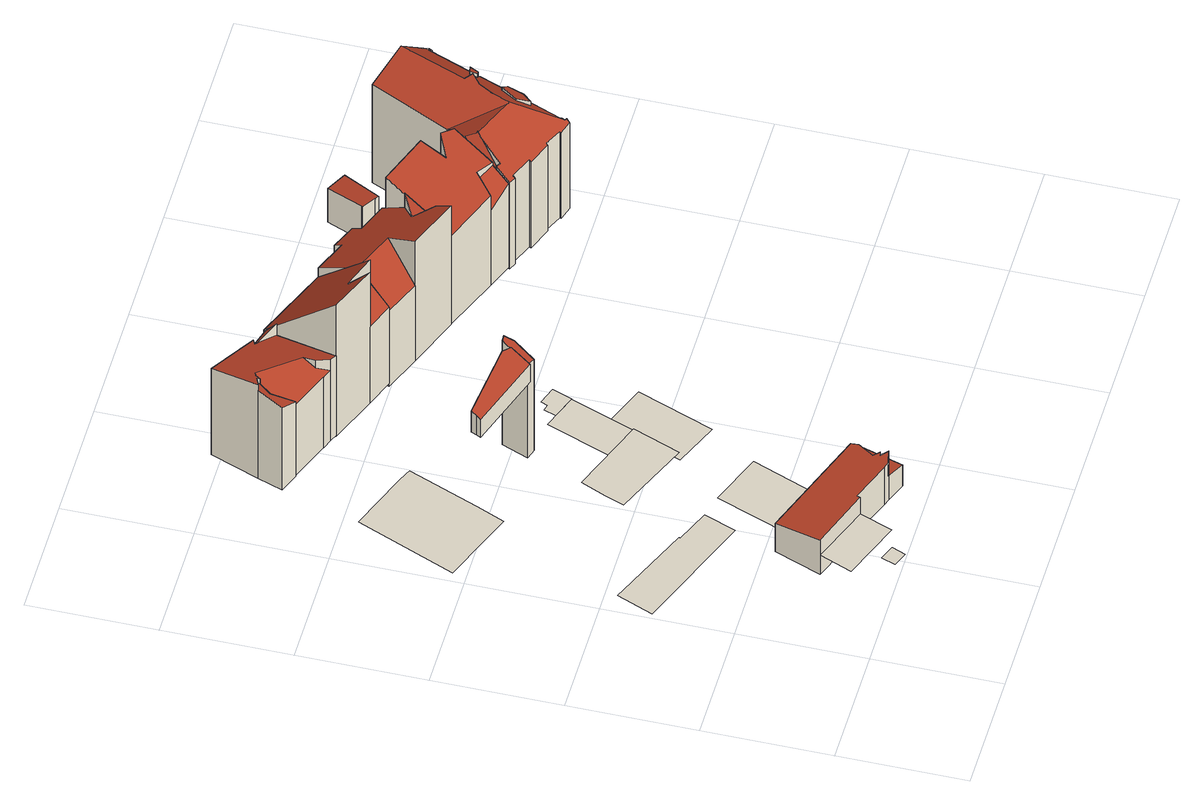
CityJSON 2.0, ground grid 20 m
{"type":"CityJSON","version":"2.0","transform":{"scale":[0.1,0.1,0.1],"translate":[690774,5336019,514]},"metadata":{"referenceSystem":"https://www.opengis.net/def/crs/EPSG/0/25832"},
"CityObjects":{
"building1":{"type":"Building","attributes":{"area_m2":55.53,"max_x":690797.88,"max_y":5336030,"min_x":690786.38,"min_y":5336021.5,"rf_extrusion_mode":"skip","rf_force_lod11":false,"rf_h_ground":518.7,"rf_h_pc_98p":0,"rf_h_roof_50p":0,"rf_h_roof_70p":0,"rf_h_roof_max":0,"rf_h_roof_min":0,"rf_is_glass_roof":false,"rf_nodata_frac":0.977,"rf_nodata_r":0,"rf_pc_select":"_HIGHEST_YET_INSUFFICIENT_COVERAGE","rf_pc_year":2026,"rf_pointcloud_unusable":true,"rf_pt_density":11.2,"rf_roof_planes":0,"rf_roof_type":"no points","rf_success":true,"rf_t_run":7,"source_file":"690_5336.gml"},"geometry":[{"type":"MultiSurface","lod":"0","boundaries":[[[0,1,2,3]]]}]},
"building2":{"type":"Building","attributes":{"area_m2":118.25,"max_x":690795.81,"max_y":5336057,"min_x":690774.81,"min_y":5336044,"rf_extrusion_mode":"skip","rf_force_lod11":false,"rf_h_ground":514.73,"rf_h_pc_98p":0,"rf_h_roof_50p":0,"rf_h_roof_70p":0,"rf_h_roof_max":0,"rf_h_roof_min":0,"rf_is_glass_roof":false,"rf_nodata_frac":1,"rf_nodata_r":0,"rf_pc_select":"_HIGHEST_YET_INSUFFICIENT_COVERAGE","rf_pc_year":0,"rf_pointcloud_unusable":true,"rf_pt_density":0,"rf_roof_planes":0,"rf_roof_type":"no points","rf_success":true,"rf_t_run":0,"source_file":"690_5336.gml"},"geometry":[{"type":"MultiSurface","lod":"0","boundaries":[[[4,5,6,7,8,9,10]]]}]},
"building3":{"type":"Building","attributes":{"area_m2":5.8,"max_x":690795.94,"max_y":5336022.5,"min_x":690792.81,"min_y":5336019,"rf_extrusion_mode":"skip","rf_force_lod11":false,"rf_h_ground":515.04,"rf_h_pc_98p":0,"rf_h_roof_50p":0,"rf_h_roof_70p":0,"rf_h_roof_max":0,"rf_h_roof_min":0,"rf_is_glass_roof":false,"rf_nodata_frac":0.25,"rf_nodata_r":0,"rf_pc_select":"_HIGHEST_YET_INSUFFICIENT_COVERAGE","rf_pc_year":2026,"rf_pointcloud_unusable":true,"rf_pt_density":12.44,"rf_roof_planes":0,"rf_roof_type":"no points","rf_success":true,"rf_t_run":4,"source_file":"690_5336.gml"},"geometry":[{"type":"MultiSurface","lod":"0","boundaries":[[[11,12,13,14]]]}]},
"building4":{"type":"Building","attributes":{"area_m2":101.1,"max_x":690793.38,"max_y":5336063.5,"min_x":690778.38,"min_y":5336051.5,"rf_extrusion_mode":"skip","rf_force_lod11":false,"rf_h_ground":532.24,"rf_h_pc_98p":0,"rf_h_roof_50p":0,"rf_h_roof_70p":0,"rf_h_roof_max":0,"rf_h_roof_min":0,"rf_is_glass_roof":false,"rf_nodata_frac":1,"rf_nodata_r":0,"rf_pc_select":"_HIGHEST_YET_INSUFFICIENT_COVERAGE","rf_pc_year":0,"rf_pointcloud_unusable":true,"rf_pt_density":0,"rf_roof_planes":0,"rf_roof_type":"no points","rf_success":true,"rf_t_run":0,"source_file":"690_5336.gml"},"geometry":[{"type":"MultiSurface","lod":"0","boundaries":[[[15,16,17,18,19]]]}]},
"building5":{"type":"Building","attributes":{"area_m2":160.46,"max_x":690811.12,"max_y":5336037.5,"min_x":690788.38,"min_y":5336023,"rf_extrusion_mode":"standard","rf_force_lod11":false,"rf_h_ground":514.7,"rf_h_pc_98p":0,"rf_h_roof_50p":521.59,"rf_h_roof_70p":521.95,"rf_h_roof_max":522.37,"rf_h_roof_min":518.47,"rf_h_roof_ridge":522.36,"rf_is_glass_roof":false,"rf_nodata_frac":0.54,"rf_nodata_r":0,"rf_pc_select":"_HIGHEST_YET_INSUFFICIENT_COVERAGE","rf_pc_year":2026,"rf_pointcloud_unusable":false,"rf_pt_density":106.25,"rf_ridgelines":3,"rf_rmse_lod22":0.296,"rf_roof_planes":8,"rf_roof_type":"slanted","rf_success":true,"rf_t_run":80,"rf_volume_lod22":1036.14,"source_file":"690_5336.gml"},"children":["building5-1"]},
"building5-1":{"type":"BuildingPart","parents":["building5"],"geometry":[{"type":"Solid","lod":"2.2","boundaries":[[[[20,21,22,23,24,25,26,27,28]],[[29,21,20,30]],[[30,20,28,31]],[[31,28,27,32]],[[33,34,35,36]],[[36,35,37,38]],[[32,27,26,39]],[[38,37,40,41]],[[42,43,22,21,29]],[[44,24,23,45]],[[39,26,25,46,47]],[[46,25,24,44]],[[48,49,50,51]],[[47,46,49,48]],[[45,23,22,43]],[[41,40,43,42]],[[51,50,34,33]],[[34,50,49,46,44,45,43,40,37,35]],[[51,33,36,38,41,42,29,30,31,32,39,47,48]]]],"semantics":{"surfaces":[{"type":"GroundSurface"},{"type":"WallSurface","on_footprint_edge":true},{"type":"WallSurface","on_footprint_edge":false},{"type":"RoofSurface","rf_azimuth":83.63,"rf_h_roof_50p":518.92,"rf_h_roof_70p":519.06,"rf_h_roof_max":522.29,"rf_h_roof_min":518.37,"rf_slope":10.63},{"type":"RoofSurface","rf_azimuth":5.07,"rf_h_roof_50p":521.42,"rf_h_roof_70p":521.66,"rf_h_roof_max":522.31,"rf_h_roof_min":520.46,"rf_slope":9.23}],"values":[[0,1,1,1,2,2,1,2,1,1,1,1,2,2,1,2,2,3,4]]}}]},
"building6":{"type":"Building","attributes":{"area_m2":212.73,"max_x":690792.81,"max_y":5336096.5,"min_x":690774.56,"min_y":5336076.5,"rf_extrusion_mode":"standard","rf_force_lod11":false,"rf_h_ground":515.73,"rf_h_pc_98p":0,"rf_h_roof_50p":534.65,"rf_h_roof_70p":534.79,"rf_h_roof_max":535.03,"rf_h_roof_min":530.95,"rf_is_glass_roof":false,"rf_nodata_frac":0.582,"rf_nodata_r":0,"rf_pc_select":"_HIGHEST_YET_INSUFFICIENT_COVERAGE","rf_pc_year":2026,"rf_pointcloud_unusable":false,"rf_pt_density":7.04,"rf_ridgelines":0,"rf_rmse_lod22":0,"rf_roof_planes":2,"rf_roof_type":"slanted","rf_success":true,"rf_t_run":21,"rf_volume_lod22":0,"source_file":"690_5336.gml"},"geometry":[{"type":"MultiSurface","lod":"0","boundaries":[[[52,53,54,55,56,57,58,59]]]}]},
"building7":{"type":"Building","attributes":{"area_m2":65.28,"max_x":690797.19,"max_y":5336071,"min_x":690787.69,"min_y":5336059,"rf_extrusion_mode":"skip","rf_force_lod11":false,"rf_h_ground":531.93,"rf_h_pc_98p":0,"rf_h_roof_50p":0,"rf_h_roof_70p":0,"rf_h_roof_max":0,"rf_h_roof_min":0,"rf_is_glass_roof":false,"rf_nodata_frac":0.969,"rf_nodata_r":0,"rf_pc_select":"_HIGHEST_YET_INSUFFICIENT_COVERAGE","rf_pc_year":2026,"rf_pointcloud_unusable":true,"rf_pt_density":4.5,"rf_roof_planes":0,"rf_roof_type":"no points","rf_success":true,"rf_t_run":6,"source_file":"690_5336.gml"},"geometry":[{"type":"MultiSurface","lod":"0","boundaries":[[[60,61,62,63]]]}]},
"building8":{"type":"Building","attributes":{"area_m2":98.35,"max_x":690802.12,"max_y":5336063,"min_x":690790.44,"min_y":5336048.5,"rf_extrusion_mode":"skip","rf_force_lod11":false,"rf_h_ground":530.83,"rf_h_pc_98p":0,"rf_h_roof_50p":0,"rf_h_roof_70p":0,"rf_h_roof_max":0,"rf_h_roof_min":0,"rf_is_glass_roof":false,"rf_nodata_frac":0.954,"rf_nodata_r":0,"rf_pc_select":"_HIGHEST_YET_INSUFFICIENT_COVERAGE","rf_pc_year":2026,"rf_pointcloud_unusable":true,"rf_pt_density":10.67,"rf_roof_planes":0,"rf_roof_type":"no points","rf_success":true,"rf_t_run":1,"source_file":"690_5336.gml"},"geometry":[{"type":"MultiSurface","lod":"0","boundaries":[[[64,65,66,67]]]}]},
"building9":{"type":"Building","attributes":{"area_m2":113.41,"max_x":690807.62,"max_y":5336048,"min_x":690794.75,"min_y":5336033,"rf_extrusion_mode":"standard","rf_force_lod11":false,"rf_h_ground":514.87,"rf_h_pc_98p":0,"rf_h_roof_50p":518.58,"rf_h_roof_70p":518.62,"rf_h_roof_max":518.8,"rf_h_roof_min":518.42,"rf_is_glass_roof":false,"rf_nodata_frac":0.562,"rf_nodata_r":0,"rf_pc_select":"_HIGHEST_YET_INSUFFICIENT_COVERAGE","rf_pc_year":2026,"rf_pointcloud_unusable":false,"rf_pt_density":38.87,"rf_ridgelines":0,"rf_rmse_lod22":0,"rf_roof_planes":2,"rf_roof_type":"slanted","rf_success":true,"rf_t_run":45,"rf_volume_lod22":0,"source_file":"690_5336.gml"},"geometry":[{"type":"MultiSurface","lod":"0","boundaries":[[[68,69,70,71]]]}]},
"building10":{"type":"Building","attributes":{"area_m2":12.14,"max_x":690798.31,"max_y":5336073,"min_x":690793.38,"min_y":5336069,"rf_extrusion_mode":"skip","rf_force_lod11":false,"rf_h_ground":531.98,"rf_h_pc_98p":0,"rf_h_roof_50p":0,"rf_h_roof_70p":0,"rf_h_roof_max":0,"rf_h_roof_min":0,"rf_is_glass_roof":false,"rf_nodata_frac":0.854,"rf_nodata_r":0,"rf_pc_select":"_HIGHEST_YET_INSUFFICIENT_COVERAGE","rf_pc_year":2026,"rf_pointcloud_unusable":true,"rf_pt_density":9.14,"rf_roof_planes":0,"rf_roof_type":"no points","rf_success":true,"rf_t_run":3,"source_file":"690_5336.gml"},"geometry":[{"type":"MultiSurface","lod":"0","boundaries":[[[72,73,74,75,76,77]]]}]},
"building11":{"type":"Building","attributes":{"area_m2":177.84,"max_x":690805,"max_y":5336092,"min_x":690786.44,"min_y":5336074.5,"rf_extrusion_mode":"standard","rf_force_lod11":false,"rf_h_ground":530.38,"rf_h_pc_98p":0,"rf_h_roof_50p":534.6,"rf_h_roof_70p":534.92,"rf_h_roof_max":535.77,"rf_h_roof_min":533.84,"rf_is_glass_roof":false,"rf_nodata_frac":0.582,"rf_nodata_r":0,"rf_pc_select":"_HIGHEST_YET_INSUFFICIENT_COVERAGE","rf_pc_year":2026,"rf_pointcloud_unusable":false,"rf_pt_density":15,"rf_ridgelines":0,"rf_rmse_lod22":1.68,"rf_roof_planes":3,"rf_roof_type":"slanted","rf_success":true,"rf_t_run":35,"rf_volume_lod22":167.73,"source_file":"690_5336.gml"},"children":["building11-1"]},
"building11-1":{"type":"BuildingPart","parents":["building11"],"geometry":[{"type":"Solid","lod":"2.2","boundaries":[[[[78,79,80,81,82,83]],[[84,79,78,85]],[[86,80,79,84]],[[87,82,81,88]],[[88,81,80,86]],[[89,83,82,87]],[[85,78,83,89]],[[85,89,87,88,86,84]]]],"semantics":{"surfaces":[{"type":"GroundSurface"},{"type":"WallSurface","on_footprint_edge":true},{"type":"RoofSurface","rf_azimuth":198.46,"rf_h_roof_50p":534.73,"rf_h_roof_70p":534.99,"rf_h_roof_max":535.7,"rf_h_roof_min":534.08,"rf_slope":22.36}],"values":[[0,1,1,1,1,1,1,2]]}}]},
"building12":{"type":"Building","attributes":{"area_m2":359.8,"max_x":690824.88,"max_y":5336087.5,"min_x":690795,"min_y":5336060.5,"rf_extrusion_mode":"standard","rf_force_lod11":false,"rf_h_ground":514.61,"rf_h_pc_98p":0,"rf_h_roof_50p":533,"rf_h_roof_70p":533.54,"rf_h_roof_max":535.57,"rf_h_roof_min":532.13,"rf_h_roof_ridge":535.88,"rf_is_glass_roof":false,"rf_nodata_frac":0.483,"rf_nodata_r":0,"rf_pc_select":"_HIGHEST_YET_INSUFFICIENT_COVERAGE","rf_pc_year":2026,"rf_pointcloud_unusable":false,"rf_pt_density":21.62,"rf_ridgelines":2,"rf_rmse_lod22":11.82,"rf_roof_planes":7,"rf_roof_type":"slanted","rf_success":true,"rf_t_run":69,"rf_volume_lod22":143.72,"source_file":"690_5336.gml"},"children":["building12-1"]},
"building12-1":{"type":"BuildingPart","parents":["building12"],"geometry":[{"type":"Solid","lod":"2.2","boundaries":[[[[90,91,92,93,94]],[[95,93,92,96]],[[97,94,93,95]],[[98,90,94,97]],[[96,92,91,99]],[[99,91,90,98]],[[99,98,97,95,96]]]],"semantics":{"surfaces":[{"type":"GroundSurface"},{"type":"WallSurface","on_footprint_edge":true},{"type":"RoofSurface","rf_azimuth":169.59,"rf_h_roof_50p":534.8,"rf_h_roof_70p":535.18,"rf_h_roof_max":535.98,"rf_h_roof_min":533.71,"rf_slope":29.99}],"values":[[0,1,1,1,1,1,2]]}}]},
"building13":{"type":"Building","attributes":{"area_m2":165.88,"max_x":690801.81,"max_y":5336120.5,"min_x":690784.88,"min_y":5336104,"rf_extrusion_mode":"standard","rf_force_lod11":false,"rf_h_ground":515.28,"rf_h_pc_98p":0,"rf_h_roof_50p":531.62,"rf_h_roof_70p":532.48,"rf_h_roof_max":534.36,"rf_h_roof_min":529.53,"rf_h_roof_ridge":533.13,"rf_is_glass_roof":false,"rf_nodata_frac":0.485,"rf_nodata_r":0,"rf_pc_select":"_HIGHEST_YET_INSUFFICIENT_COVERAGE","rf_pc_year":2026,"rf_pointcloud_unusable":false,"rf_pt_density":13.06,"rf_ridgelines":2,"rf_rmse_lod22":0.422,"rf_roof_planes":8,"rf_roof_type":"slanted","rf_success":true,"rf_t_run":32,"rf_volume_lod22":2720.04,"source_file":"690_5336.gml"},"children":["building13-1"]},
"building13-1":{"type":"BuildingPart","parents":["building13"],"geometry":[{"type":"Solid","lod":"2.2","boundaries":[[[[100,101,102,103,104,105,106,107,108,109,110,111]],[[112,113,114]],[[115,116,114]],[[117,104,103,118,119]],[[120,106,105,121]],[[122,102,101,123]],[[118,103,102,122]],[[124,125,100,111,126]],[[127,128,125,124]],[[121,105,104,117]],[[126,111,110,112]],[[113,112,110,109,129]],[[130,131,108,107,132]],[[128,127,133]],[[129,109,108,131]],[[116,115,131,130]],[[132,107,106,120,134]],[[134,120,135,136]],[[137,138,139,140,141]],[[141,140,142]],[[119,118,143,144]],[[144,143,139,138]],[[123,101,100,125]],[[136,135,138,137]],[[131,115,114,113,129]],[[138,135,120,121,117,119,144]],[[123,125,128,133,142,140,139,143,118,122]],[[136,137,141,142,133,127,124,126,112,114,116,130,132,134]]]],"semantics":{"surfaces":[{"type":"GroundSurface"},{"type":"WallSurface","on_footprint_edge":false},{"type":"WallSurface","on_footprint_edge":true},{"type":"RoofSurface","rf_azimuth":15.42,"rf_h_roof_50p":530.04,"rf_h_roof_70p":530.41,"rf_h_roof_max":531.55,"rf_h_roof_min":528.8,"rf_slope":52.14},{"type":"RoofSurface","rf_azimuth":142.12,"rf_h_roof_50p":532.42,"rf_h_roof_70p":532.76,"rf_h_roof_max":534.24,"rf_h_roof_min":530.82,"rf_slope":29},{"type":"RoofSurface","rf_azimuth":200.57,"rf_h_roof_50p":531.55,"rf_h_roof_70p":532.04,"rf_h_roof_max":533.91,"rf_h_roof_min":529.85,"rf_slope":29.17},{"type":"RoofSurface","rf_azimuth":76.74,"rf_h_roof_50p":531.77,"rf_h_roof_70p":532.39,"rf_h_roof_max":534.4,"rf_h_roof_min":529.67,"rf_slope":18.37}],"values":[[0,1,1,2,2,2,2,2,1,2,2,2,2,1,2,1,2,1,1,1,1,1,2,1,3,4,5,6]]}}]},
"building14":{"type":"Building","attributes":{"area_m2":167.84,"max_x":690814.25,"max_y":5336116,"min_x":690797.38,"min_y":5336099.5,"rf_extrusion_mode":"standard","rf_force_lod11":false,"rf_h_ground":515.13,"rf_h_pc_98p":0,"rf_h_roof_50p":532.75,"rf_h_roof_70p":533.23,"rf_h_roof_max":535.56,"rf_h_roof_min":531.18,"rf_is_glass_roof":false,"rf_nodata_frac":0.7,"rf_nodata_r":0,"rf_pc_select":"_HIGHEST_YET_INSUFFICIENT_COVERAGE","rf_pc_year":2026,"rf_pointcloud_unusable":false,"rf_pt_density":10.59,"rf_ridgelines":0,"rf_rmse_lod22":1.19,"rf_roof_planes":3,"rf_roof_type":"slanted","rf_success":true,"rf_t_run":17,"rf_volume_lod22":3296.13,"source_file":"690_5336.gml"},"children":["building14-1"]},
"building14-1":{"type":"BuildingPart","parents":["building14"],"geometry":[{"type":"Solid","lod":"2.2","boundaries":[[[[145,146,147,148,149,150]],[[151,150,149,152]],[[152,149,148,153]],[[154,146,145,155]],[[156,147,146,154]],[[157,158,155,159]],[[160,156,158,157]],[[159,155,145,150,151]],[[153,148,147,156,160]],[[158,156,154,155]],[[153,160,157,159,151,152]]]],"semantics":{"surfaces":[{"type":"GroundSurface"},{"type":"WallSurface","on_footprint_edge":true},{"type":"WallSurface","on_footprint_edge":false},{"type":"RoofSurface","rf_azimuth":202.64,"rf_h_roof_50p":532.36,"rf_h_roof_70p":532.92,"rf_h_roof_max":541.44,"rf_h_roof_min":530.87,"rf_slope":40.14},{"type":"RoofSurface","rf_azimuth":22.43,"rf_h_roof_50p":534.72,"rf_h_roof_70p":537.06,"rf_h_roof_max":541.87,"rf_h_roof_min":528.97,"rf_slope":44.77}],"values":[[0,1,1,1,1,2,2,1,1,3,4]]}}]},
"building15":{"type":"Building","attributes":{"area_m2":195.93,"max_x":690828.19,"max_y":5336111,"min_x":690809.56,"min_y":5336094,"rf_extrusion_mode":"standard","rf_force_lod11":false,"rf_h_ground":514.5,"rf_h_pc_98p":0,"rf_h_roof_50p":533.95,"rf_h_roof_70p":534.57,"rf_h_roof_max":536.22,"rf_h_roof_min":530.99,"rf_h_roof_ridge":535.44,"rf_is_glass_roof":false,"rf_nodata_frac":0.662,"rf_nodata_r":0,"rf_pc_select":"_HIGHEST_YET_INSUFFICIENT_COVERAGE","rf_pc_year":2026,"rf_pointcloud_unusable":false,"rf_pt_density":10.07,"rf_ridgelines":1,"rf_rmse_lod22":0.971,"rf_roof_planes":3,"rf_roof_type":"slanted","rf_success":true,"rf_t_run":36,"rf_volume_lod22":3822.11,"source_file":"690_5336.gml"},"children":["building15-1"]},
"building15-1":{"type":"BuildingPart","parents":["building15"],"geometry":[{"type":"Solid","lod":"2.2","boundaries":[[[[161,162,163,164,165,166,167,168,169,170,171,172]],[[173,169,168,174]],[[175,170,169,173]],[[174,168,167,176]],[[176,167,166,177]],[[177,166,165,178]],[[178,165,164,179]],[[180,181,182]],[[183,163,162,180]],[[179,164,163,183]],[[184,171,170,175]],[[185,172,171,184,186]],[[186,184,187,188]],[[189,185,190,191]],[[191,190,192]],[[188,187,192]],[[193,161,172,185,189]],[[181,180,162,161,193]],[[179,183,180,182]],[[188,192,190,185,186]],[[181,193,189,191,192,187,184,175,173,174,176,177,178,179,182]]]],"semantics":{"surfaces":[{"type":"GroundSurface"},{"type":"WallSurface","on_footprint_edge":true},{"type":"WallSurface","on_footprint_edge":false},{"type":"RoofSurface","rf_azimuth":200.85,"rf_h_roof_50p":533.22,"rf_h_roof_70p":534.37,"rf_h_roof_max":538.59,"rf_h_roof_min":530.14,"rf_slope":44.3},{"type":"RoofSurface","rf_azimuth":179.59,"rf_h_roof_50p":535.9,"rf_h_roof_70p":536.14,"rf_h_roof_max":536.73,"rf_h_roof_min":534.7,"rf_slope":25.63},{"type":"RoofSurface","rf_azimuth":22.09,"rf_h_roof_50p":533.81,"rf_h_roof_70p":535.34,"rf_h_roof_max":538.88,"rf_h_roof_min":529.92,"rf_slope":32.39}],"values":[[0,1,1,1,1,1,1,2,1,1,1,1,2,2,2,2,1,1,3,4,5]]}}]},
"building16":{"type":"Building","attributes":{"area_m2":160.98,"max_x":690840.81,"max_y":5336104.5,"min_x":690823.75,"min_y":5336088.5,"rf_extrusion_mode":"standard","rf_force_lod11":false,"rf_h_ground":514.56,"rf_h_pc_98p":0,"rf_h_roof_50p":532.31,"rf_h_roof_70p":534.04,"rf_h_roof_max":536.26,"rf_h_roof_min":529.97,"rf_is_glass_roof":false,"rf_nodata_frac":0.599,"rf_nodata_r":0,"rf_pc_select":"_HIGHEST_YET_INSUFFICIENT_COVERAGE","rf_pc_year":2026,"rf_pointcloud_unusable":false,"rf_pt_density":50.25,"rf_ridgelines":0,"rf_rmse_lod22":0.988,"rf_roof_planes":8,"rf_roof_type":"slanted","rf_success":true,"rf_t_run":39,"rf_volume_lod22":3276.74,"source_file":"690_5336.gml"},"children":["building16-1"]},
"building16-1":{"type":"BuildingPart","parents":["building16"],"geometry":[{"type":"Solid","lod":"2.2","boundaries":[[[[194,195,196,197,198,199,200,201,202]],[[203,204,202,201,205,206]],[[207,208,204,203]],[[209,196,195,210,211]],[[212,213,199,198,214]],[[215,200,199,213]],[[216,197,196,209]],[[217,194,202,204]],[[206,205,218,219,220]],[[205,201,200,215]],[[220,219,221,222]],[[223,214,198,197,216]],[[222,221,214,223]],[[219,218,213,212]],[[210,195,194,217]],[[211,210,208,207]],[[213,218,205,215]],[[219,212,214,221]],[[211,207,203,206,220,222,223,216,209]],[[208,210,217,204]]]],"semantics":{"surfaces":[{"type":"GroundSurface"},{"type":"WallSurface","on_footprint_edge":true},{"type":"WallSurface","on_footprint_edge":false},{"type":"RoofSurface","rf_azimuth":18,"rf_h_roof_50p":529.99,"rf_h_roof_70p":530.26,"rf_h_roof_max":537.91,"rf_h_roof_min":529.45,"rf_slope":29.43},{"type":"RoofSurface","rf_azimuth":357.63,"rf_h_roof_50p":531.4,"rf_h_roof_70p":536.9,"rf_h_roof_max":538.21,"rf_h_roof_min":529.81,"rf_slope":37.93},{"type":"RoofSurface","rf_azimuth":206.8,"rf_h_roof_50p":535.68,"rf_h_roof_70p":536.59,"rf_h_roof_max":538.31,"rf_h_roof_min":532.76,"rf_slope":24.24},{"type":"RoofSurface","rf_azimuth":232.1,"rf_h_roof_50p":532.4,"rf_h_roof_70p":533.07,"rf_h_roof_max":534.69,"rf_h_roof_min":530.1,"rf_slope":42.15}],"values":[[0,1,2,1,1,1,1,1,2,1,2,1,2,2,1,2,3,4,5,6]]}}]},
"building17":{"type":"Building","attributes":{"area_m2":28.83,"max_x":690843.75,"max_y":5336116,"min_x":690836.75,"min_y":5336109,"rf_extrusion_mode":"standard","rf_force_lod11":false,"rf_h_ground":514.51,"rf_h_pc_98p":0,"rf_h_roof_50p":520.18,"rf_h_roof_70p":521.5,"rf_h_roof_max":521.99,"rf_h_roof_min":519.97,"rf_is_glass_roof":false,"rf_nodata_frac":0.623,"rf_nodata_r":0,"rf_pc_select":"_HIGHEST_YET_INSUFFICIENT_COVERAGE","rf_pc_year":2026,"rf_pointcloud_unusable":false,"rf_pt_density":70.79,"rf_ridgelines":0,"rf_rmse_lod22":0.241,"rf_roof_planes":2,"rf_roof_type":"slanted","rf_success":true,"rf_t_run":24,"rf_volume_lod22":179.03,"source_file":"690_5336.gml"},"children":["building17-1"]},
"building17-1":{"type":"BuildingPart","parents":["building17"],"geometry":[{"type":"Solid","lod":"2.2","boundaries":[[[[224,225,226,227,228,229]],[[230,228,227,231]],[[232,229,228,230]],[[233,224,229,232]],[[231,227,226,234]],[[234,226,225,235]],[[235,225,224,233]],[[235,233,232,230,231,234]]]],"semantics":{"surfaces":[{"type":"GroundSurface"},{"type":"WallSurface","on_footprint_edge":true},{"type":"RoofSurface","rf_azimuth":110.46,"rf_h_roof_50p":520.75,"rf_h_roof_70p":521.08,"rf_h_roof_max":521.58,"rf_h_roof_min":519.86,"rf_slope":18.31}],"values":[[0,1,1,1,1,1,1,2]]}}]},
"building18":{"type":"Building","attributes":{"area_m2":337.88,"max_x":690859.69,"max_y":5336112,"min_x":690836.62,"min_y":5336083,"rf_extrusion_mode":"standard","rf_force_lod11":false,"rf_h_ground":514.51,"rf_h_pc_98p":0,"rf_h_roof_50p":535.61,"rf_h_roof_70p":536.44,"rf_h_roof_max":537.59,"rf_h_roof_min":532.5,"rf_h_roof_ridge":537.75,"rf_is_glass_roof":false,"rf_nodata_frac":0.00148,"rf_nodata_r":0,"rf_pc_select":"PREFERRED_AND_LATEST","rf_pc_year":2026,"rf_pointcloud_unusable":false,"rf_pt_density":584.37,"rf_ridgelines":3,"rf_rmse_lod22":1.24,"rf_roof_planes":23,"rf_roof_type":"slanted","rf_success":true,"rf_t_run":229,"rf_volume_lod22":7075.85,"source_file":"690_5336.gml"},"children":["building18-1"]},
"building18-1":{"type":"BuildingPart","parents":["building18"],"geometry":[{"type":"Solid","lod":"2.2","boundaries":[[[[236,237,238,239,240,241,242,243,244,245,246,247,248,249,250,251,252,253,254,255,256,257,258,259,260,261,262,263,264,265,266,267]],[[268,246,245,269]],[[270,259,258,271]],[[272,260,259,270]],[[271,258,257,273]],[[273,257,256,274]],[[275,244,243,276]],[[276,243,242,277]],[[278,252,251,279]],[[280,281,279,282]],[[281,253,252,278]],[[283,248,247,284]],[[284,247,246,268]],[[285,286,249,248,283]],[[287,288,289]],[[269,245,244,275]],[[290,240,239,291]],[[277,242,241,292]],[[293,265,264,294]],[[295,296,297]],[[298,299,297]],[[300,254,253,281,280]],[[301,302,303]],[[304,267,266,305]],[[305,266,265,293]],[[294,264,263,306]],[[307,308,306,309]],[[310,311,308,307]],[[282,279,251,250,312]],[[313,255,254,300]],[[309,306,263,262,314,315]],[[314,262,261,316]],[[316,261,260,272]],[[274,256,255,313]],[[288,287,317]],[[315,314,311,310]],[[318,319,320]],[[302,301,319,318]],[[292,241,240,290]],[[321,322,323]],[[291,239,238,322,321]],[[322,238,237,324]],[[325,326,327,328]],[[329,330,331,332]],[[332,331,333,334]],[[328,327,330,329]],[[334,333,326,325]],[[312,250,249,286]],[[296,295,286,285]],[[299,298,335]],[[336,236,267,304]],[[324,237,236,336]],[[281,278,279]],[[315,310,307,309]],[[334,325,328,329,332]],[[335,298,288,317,313,300,280,282,312]],[[296,285,283,284,268,269,275,276,277,292,290,291,321,323,337,289,288,298,297]],[[299,335,312,286,295,297]],[[303,337,323,322,324,336,304,305,293,294,306,308,311,314,316,272,270,271,273,320,319,301],[326,333,331,330,327]],[[337,303,302,318,320,273,274,313,317,287,289]]]],"semantics":{"surfaces":[{"type":"GroundSurface"},{"type":"WallSurface","on_footprint_edge":true},{"type":"WallSurface","on_footprint_edge":false},{"type":"RoofSurface","rf_azimuth":9.99,"rf_h_roof_50p":529.65,"rf_h_roof_70p":530.01,"rf_h_roof_max":534.73,"rf_h_roof_min":529.49,"rf_slope":41.91},{"type":"RoofSurface","rf_azimuth":112.31,"rf_h_roof_50p":534.05,"rf_h_roof_70p":534.16,"rf_h_roof_max":534.42,"rf_h_roof_min":533.79,"rf_slope":29.65},{"type":"RoofSurface","rf_azimuth":110.08,"rf_h_roof_50p":534.54,"rf_h_roof_70p":534.73,"rf_h_roof_max":535.25,"rf_h_roof_min":533.86,"rf_slope":28.74},{"type":"RoofSurface","rf_azimuth":24.56,"rf_h_roof_50p":536.4,"rf_h_roof_70p":536.9,"rf_h_roof_max":538.09,"rf_h_roof_min":534.22,"rf_slope":30.28},{"type":"RoofSurface","rf_azimuth":201.11,"rf_h_roof_50p":534.66,"rf_h_roof_70p":535.83,"rf_h_roof_max":537.95,"rf_h_roof_min":532.23,"rf_slope":41.09},{"type":"RoofSurface","rf_azimuth":265.68,"rf_h_roof_50p":535.05,"rf_h_roof_70p":536.4,"rf_h_roof_max":538.09,"rf_h_roof_min":531.34,"rf_slope":71.21},{"type":"RoofSurface","rf_azimuth":111.53,"rf_h_roof_50p":535.09,"rf_h_roof_70p":536.14,"rf_h_roof_max":538.25,"rf_h_roof_min":532,"rf_slope":41.46},{"type":"RoofSurface","rf_azimuth":291.23,"rf_h_roof_50p":536.24,"rf_h_roof_70p":536.89,"rf_h_roof_max":538.25,"rf_h_roof_min":534.3,"rf_slope":25.59}],"values":[[0,1,1,1,1,1,1,1,1,2,1,1,1,1,2,1,1,1,1,2,2,1,2,1,1,1,2,2,1,1,1,1,1,1,2,2,2,2,1,2,1,1,2,2,2,2,2,1,2,2,1,1,3,4,5,6,7,8,9,10]]}}]}
},
"vertices":[
[219,24,47],[238,76,47],[144,111,47],[124,60,47],
[8,324,7],[199,251,7],[218,301,7],[164,323,7],[165,325,7],[44,376,7],[31,381,7],
[220,24,10],[196,33,10],[188,11,10],[211,2,10],
[44,376,182],[165,325,182],[194,400,182],[72,445,182],[55,405,182],
[144,111,7],[173,185,7],[347,118,7],[371,108,7],[345,41,7],[313,53,7],[302,57,7],[241,81,7],[238,76,7],[173,185,64],[144,111,77],[238,76,81],[241,81,80],[327,69,81],[327,69,53],[333,71,52],[333,71,81],[326,80,53],[326,80,79],[302,57,83],[346,106,48],[346,106,75],[347,118,73],[347,118,48],[345,41,50],[371,108,44],[313,53,56],[313,53,84],[313,54,84],[313,54,56],[337,59,51],[337,59,82],
[6,619,17],[78,592,17],[124,574,17],[143,619,17],[188,730,17],[183,732,17],[163,740,17],[71,775,17],
[137,421,179],[194,400,179],[232,501,179],[175,522,179],
[235,294,168],[281,415,168],[210,442,168],[164,323,168],
[290,139,9],[337,259,9],[254,291,9],[208,171,9],
[194,515,180],[232,501,180],[243,532,180],[215,542,180],[211,531,180],[201,534,180],
[265,613,164],[278,603,164],[265,571,164],[140,612,164],[143,619,164],[147,628,164],[278,603,214],[265,613,217],[265,571,200],[143,619,203],[140,612,200],[147,628,207],
[283,617,6],[293,618,6],[295,603,6],[282,570,6],[266,575,6],[282,570,193],[295,603,211],[266,575,197],[283,617,219],[293,618,219],
[222,855,13],[205,861,13],[205,862,13],[141,887,13],[140,886,13],[109,898,13],[123,937,13],[152,1014,13],[248,977,13],[278,966,13],[271,948,13],[234,850,13],[271,948,157],[271,948,180],[244,968,164],[238,972,160],[238,972,165],[140,886,166],[141,887,158],[141,887,166],[123,937,194],[109,898,182],[205,862,158],[205,861,158],[222,855,180],[222,855,157],[234,850,176],[213,875,181],[213,875,166],[278,966,155],[248,977,162],[248,977,151],[152,1014,190],[218,895,178],[123,937,205],[140,944,191],[140,944,199],[141,939,199],[141,939,188],[141,939,186],[148,947,191],[148,947,197],[155,950,194],[129,921,174],[129,921,185],
[368,835,11],[355,803,11],[311,820,11],[234,850,11],[279,969,11],[403,921,11],[403,921,152],[279,969,154],[234,850,281],[355,803,168],[368,835,197],[311,820,167],[306,851,253],[306,851,189],[368,835,244],[311,820,279],
[497,748,5],[414,780,5],[355,803,5],[376,855,5],[403,921,5],[457,900,5],[461,912,5],[501,896,5],[494,880,5],[542,862,5],[527,825,5],[508,774,5],[494,880,172],[501,896,161],[542,862,171],[461,912,161],[457,900,169],[403,921,170],[376,855,215],[414,780,159],[414,780,250],[445,828,214],[355,803,160],[527,825,197],[508,774,202],[527,825,226],[494,807,215],[494,807,218],[508,774,231],[494,803,216],[494,803,217],[494,804,216],[497,748,249],
[627,697,6],[586,713,6],[497,748,6],[539,856,6],[619,825,6],[627,822,6],[668,806,6],[661,786,6],[637,723,6],[637,723,205],[637,723,200],[661,786,169],[661,786,235],[611,740,206],[611,740,190],[497,748,186],[586,713,158],[586,713,190],[627,822,160],[627,822,156],[619,825,158],[668,806,157],[539,856,238],[627,697,178],[645,802,163],[645,802,176],[645,802,238],[611,785,188],[611,785,225],[619,825,242],
[658,902,5],[627,913,5],[628,915,5],[651,971,5],[698,958,5],[666,899,5],[698,958,58],[651,971,74],[666,899,61],[658,902,64],[628,915,75],[627,913,75],
[766,657,5],[770,655,5],[766,647,5],[764,642,5],[742,649,5],[742,651,5],[714,664,5],[713,661,5],[674,676,5],[675,679,5],[639,693,5],[637,690,5],[626,695,5],[635,717,5],[654,769,5],[661,787,5],[668,806,5],[683,800,5],[685,799,5],[687,803,5],[743,929,5],[800,901,5],[855,874,5],[857,874,5],[855,869,5],[847,872,5],[820,804,5],[814,790,5],[814,789,5],[816,788,5],[799,745,5],[801,745,5],[639,693,184],[675,679,184],[857,874,181],[855,874,183],[855,869,181],[800,901,237],[743,929,207],[674,676,181],[713,661,181],[714,664,183],[668,806,155],[661,787,173],[683,800,206],[683,800,158],[661,787,218],[626,695,181],[637,690,181],[635,717,202],[635,717,161],[727,724,235],[727,724,236],[728,723,236],[742,649,180],[764,642,181],[742,651,182],[816,788,187],[814,789,189],[642,713,182],[642,713,201],[657,746,232],[659,751,238],[659,751,241],[685,799,206],[753,773,234],[753,773,238],[741,750,237],[801,745,185],[799,745,187],[814,790,189],[805,789,203],[805,789,196],[814,790,198],[803,800,207],[803,800,202],[654,769,230],[687,803,203],[820,804,189],[820,804,198],[847,872,189],[727,725,235],[767,786,243],[767,786,226],[759,797,237],[766,647,187],[766,647,182],[762,649,187],[770,655,182],[795,742,199],[795,742,189],[786,748,199],[786,748,206],[761,720,213],[761,720,210],[769,701,197],[769,701,205],[786,716,188],[786,716,199],[658,752,238],[766,657,185],[730,723,237]
]}
